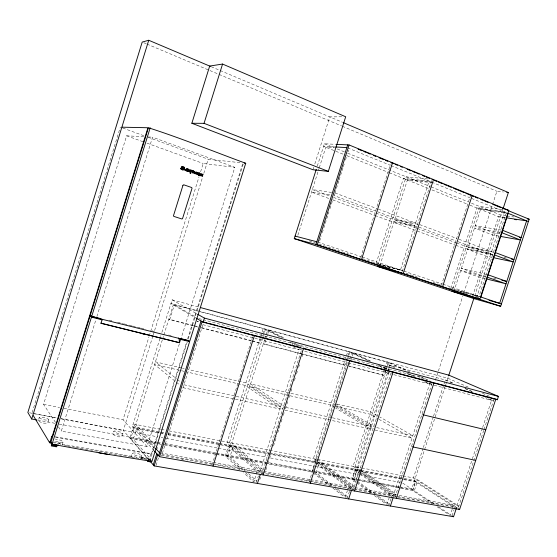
<?xml version="1.0" encoding="UTF-8"?>
<svg xmlns="http://www.w3.org/2000/svg" width="557" height="557" viewBox="0 0 557 557"><rect width="100%" height="100%" fill="white"/><g stroke="black" fill="none" stroke-linecap="round" stroke-linejoin="round"><path stroke-width="0.42" stroke-dasharray="2.79 2.09" d="M62.092 445.043L63.157 441.638L60.985 440.329L55.192 439.034M48.8 419.943L48.849 419.518C46.154 417.666 42.478 416.754 39.241 417.304L38.447 420.514C40.494 422.951 44.908 423.954 47.839 422.652L48.8 419.943C45.563 420.514 41.872 419.588 39.178 417.722L39.241 417.304M32.174 412.521L120.333 127.142M55.554 422.457L43.564 404.375L126.627 135.811L143.908 136.73M179.354 343.857L147.069 446.623L61.312 431.139L95.846 319.871M96.876 316.55L152.548 137.189L234.817 167.33L181.178 338.057M59.891 443.818L60.149 442.975L54.475 441.986M60.337 444.604L60.302 443.887M122.93 433.701L121.99 436.298C119.323 437.739 115.717 436.326 113.426 434.69L113.329 432.984L113.893 431.195L114.512 430.958L120.778 432.128L122.93 433.701C119.929 434.376 116.51 433.255 113.962 431.619L113.893 431.195M132.12 457.304L131.466 456.113L132.239 453.231C135.386 452.34 139.076 453.621 141.757 455.375L141.297 457.757L140.461 458.933M147.069 446.623L123.034 419.776L148.984 336.832M149.241 336.003L199.051 176.764M200.611 171.786L203.208 163.493L234.817 167.33M55.275 436.772L150.926 453.677L148.914 460.082L123.32 430.491L152.91 335.927M153.175 335.098L202.497 177.495M203.799 173.345L208.214 159.246L241.244 162.797M154.066 450.627L132.35 426.641L160.827 335.732M161.864 332.432L172.078 299.833L198.912 307.137M148.74 459.636L129.878 437.844L133.123 427.498L159.615 432.538M162.31 339.909L135.804 424.49L155.445 445.767M162.567 339.081L163.612 335.767M163.869 334.938L173.485 304.254L196.412 317.462M198.083 327.056L169.704 319.683L174.376 304.77L197.693 311.057M146.7 460.277L141.847 457.645L141.986 457.193L148.942 458.397L151.031 460.799M150.362 460.653L148.796 458.85L148.942 458.397M55.596 437.273L151.365 454.178L186.581 342.179M187.625 338.858L242.671 163.807M187.236 342.026L150.293 459.49L51.843 442.439M188.175 339.018L243.263 163.869M156.085 465.346L158.606 457.346M162.379 453.273L203.347 323.185M211.959 465.081L252.76 336.428M312.992 169.753L313.779 167.274M314.823 163.974L329.765 116.907L342.346 116.789M252.335 341.149L259.847 343.098L261.163 338.955M261.428 338.127L262.479 334.813M262.744 333.984L264.324 329.013L198.529 311.279M262.911 337.368L228.718 445.029L261.971 473.903L301.741 349.364M263.169 336.539L264.22 333.225M264.484 332.397L265.536 329.083L282.371 337.626M317.302 166.097L324.39 143.776L335.613 144.312M229.7 445.879L226.602 455.633L242.26 469.753M227.583 456.517L230.689 446.742M264.686 339.589L231.844 442.975L263.357 469.934M264.937 338.795L267.826 329.702L284.731 338.252M297.856 235.193L319.008 168.604M319.272 167.782L325.796 147.236L334.444 147.709M300.453 353.646L264.457 344.296L266.295 338.517M266.559 337.688L267.604 334.388M267.868 333.559L268.92 330.252L349.093 351.864L347.589 356.564M233.028 447.18L229.93 456.949L245.317 470.756M319.697 240.903L321.271 235.952M322.322 232.652L328.895 212.029M329.946 208.729L333.1 198.835M334.68 193.885L334.123 195.625L375.669 211.068M334.938 193.056L338.886 180.684M339.143 179.862L343.091 167.49M343.356 166.661L344.407 163.361M345.458 160.068L347.032 155.118M348.083 151.817L348.612 150.167M256.297 482.411L258.364 475.936M260.342 470.735L299.297 348.717M259.806 479.598L260.585 477.175M265.856 469.969L266.907 466.655M267.966 463.347L269.289 459.212M269.553 458.383L271.141 453.419M273.522 445.976L274.838 441.84M275.102 441.012L276.69 436.047M277.748 432.74L280.129 425.29M281.181 421.983L282.239 418.676M283.297 415.362L284.355 412.055M285.4 408.782L287.788 401.305M288.846 397.99L289.905 394.683M290.963 391.376L292.021 388.062M294.402 380.619L295.454 377.312M296.512 374.005L297.57 370.69M298.629 367.383L299.687 364.076M302.061 356.626L303.119 353.319M360.651 257.564L390.554 164.308M376.135 263.301L403.407 178.435L429.127 181.109L400.483 269.943L376.978 263.531M301.288 353.869L344.818 365.176L346.078 361.263M346.329 360.476L347.338 357.343M346.733 361.737L314.691 461.426L353.222 489.993L391.084 372.946M347.798 358.443L348.591 355.965M348.856 355.143L349.914 351.843L370.37 361.389M362.53 258.727L378.161 263.976L406.178 176.813L428.549 179.062M311.913 471.988L314.886 462.735L316.975 464.287M308.968 482.188L347.763 361.514M314.106 467.657L312.874 471.494L266.747 463.013M349.838 359.014L351.968 352.393L370.899 361.214M349.441 364.682L349.942 363.122M350.945 360.003L351.954 356.877M352.205 356.097L353.208 352.971L388.118 362.384L385.5 370.482M402.279 271.517L431.724 180.231M380.897 368.929L381.517 367.021L297.647 344.783M384.427 369.2L353.054 466.3L361.604 472.239M384.692 368.379L386.823 361.799L407.432 371.129M348.94 366.248L383.933 375.334L385.242 371.289M385.848 371.359L354.294 468.987L359.557 472.656M386.112 370.537L388.765 362.322L409.834 371.846M345.145 497.54L347.283 490.926M347.547 490.104L348.348 487.619L317.671 464.81M355.505 469.829L352.602 478.804L356.633 481.701M388.897 368.456L357.016 467.065L396.445 494.268M389.162 367.634L389.963 365.169L395.428 367.662M349.483 491.316L347.352 497.916L335.105 488.531M349.754 490.487L350.555 488.016M353.813 479.674L356.724 470.679M388.918 372.375L351.843 487.034L318.256 462.268M355.805 480.037L358.708 471.055L360.839 472.538M441.339 285.511L470.359 196.057M450.857 288.387L476.966 208.005L504.558 211.848L477.196 295.781M421.308 380.264L422.115 377.778L385.799 368.156M386.934 504.656L390.067 495.02L361.089 474.752M391.111 498.599L389.023 505.011L377.054 496.398M391.369 497.798L392.149 495.389M430.011 382.798L393.688 494.491L362.322 472.733M394.962 497.352L432.462 382.081M435.372 380.306L462.77 296.108M463.842 292.801L492.311 205.303M492.583 204.475L496.879 191.267L503.444 191.984M423.069 448.294L413.419 477.92L456.97 505.77L472.106 459.622M423.334 447.473L433.255 417.026M433.52 416.204L443.713 384.936M443.978 384.114L444.785 381.642M399.745 486.846L411.727 489.053L448.336 376.706M502.713 209.871L474.529 296.338L477.795 297.264M434.265 503.967L413.022 489.916L415.821 481.311L402.231 478.728M478.282 298.789L506.912 210.999M452.18 509.286L450.167 515.427L437.127 506.773M452.43 508.52L453.189 506.216L415.299 481.805L412.486 490.439L432.051 503.41M452.075 515.747L454.087 509.62M454.338 508.854L455.09 506.557L396.403 496.148M472.371 458.801L482.376 428.312M482.647 427.491L491.566 400.295L485.293 397.545M483.713 430.408L458.091 508.485L414.519 480.475L362.774 470.602M483.984 429.586L494.219 398.387M58.318 444.208L60.149 442.975M141.882 455.877C138.742 456.789 135.017 455.494 132.343 453.725L132.239 453.231M63.136 442.133L58.958 442.223L55.018 441.144M148.225 136.959L152.548 137.189M334.778 146.937L323.575 146.338L343.634 154.4M405.399 179.236L431.174 181.944M432.35 182.689L407.383 180.029L380.173 264.659L403.01 270.897M502.978 209.627L479.5 206.424L452.674 288.999L449.402 287.899M478.755 208.722L506.39 212.6M506.118 215.858L501.001 215.113L469.029 202.198M506.974 215.984L513.798 216.972M505.338 217.683L498.536 216.673L472.768 295.746L478.463 297.354M504.524 218.003L500.27 217.369L469.085 204.83M331.624 192.444L312.352 189.568L330.266 196.203M329.939 194.978L311.537 192.116L329.459 198.724M500.959 230.048L475.253 225.717L493.3 232.729L500.047 233.905M500.179 232.436L474.508 228.008L492.569 234.984L499.302 236.189M141.847 457.645L141.255 457.931L143.003 458.898M148.796 458.85L150.355 460.305M64.292 445.461L66.854 445.906M67.71 446.053L74.547 447.236M75.404 447.382L130.958 456.977M131.814 457.123L135.233 457.715M136.089 457.861L139.508 458.453M140.364 458.599L143.783 459.191M161.899 454.547L212.05 463.445M215.448 464.051L262.201 472.343M263.05 472.489L309.776 480.782M310.625 480.928L395.554 495.995M161.119 455.257L212.245 464.301M213.094 464.454L353.584 489.304M354.433 489.45L393.555 496.371L360.003 472.97M394.405 496.524L396.96 496.976M397.816 497.123L456.587 507.518M181.693 459.741L184.256 460.193M160.402 452.925L262.841 471.18L229.512 442.523M263.691 471.326L309.727 479.535M310.576 479.681L354.05 487.431L318.896 461.593M354.906 487.584L397.858 495.236M399.188 495.472L458.871 506.111L415.243 478.268L403.372 475.984M418.035 224.311L394.53 220.008L416.539 228.161M129.878 437.844L156.413 442.724M157.269 442.885L160.695 443.511M164.113 444.145L215.475 453.586M216.332 453.746L265.891 462.86M313.716 471.654L358.562 479.897M359.411 480.057L400.26 487.563M401.11 487.723L413.022 489.916M161.258 444.347L130.644 438.735L133.896 428.354L159.372 433.193M164.656 444.973L215.677 454.331M216.527 454.491L312.303 472.058M314.016 472.371L414.324 490.773L417.13 482.153L401.82 479.243M37.702 420.11L54.823 423.271M59.098 424.058L156.67 442.042M157.527 442.202L161.809 442.989M165.227 443.623L215.726 452.925M216.582 453.085L356.946 478.957M357.803 479.117L398.889 486.693M29.556 412.793L56.041 417.757M61.173 418.718L157.715 436.827M161.133 437.468L162.839 437.788M166.258 438.429L217.515 448.044M218.372 448.211L267.075 457.339M270.486 457.986L314.064 466.153M314.914 466.313L358.492 474.487M359.342 474.648L400.351 482.341M32.772 413.51L56.689 417.994M60.964 418.794L123.32 430.491M417.221 226.824L393.757 222.417L454.916 244.955M132.35 426.641L163.904 432.664M168.165 433.471L218.483 443.073M219.333 443.233L268.725 452.66M269.574 452.82L361.932 470.442M160.472 432.698L163.89 433.353M168.165 434.168L218.588 443.762M219.444 443.929L315.833 462.275M316.682 462.435L359.752 470.637M360.602 470.797L401.381 478.56M160.221 433.353L164.461 434.161M167.859 434.808L315.276 462.804M316.989 463.132L400.963 479.083M160.458 429.231L133.179 423.981L154.86 447.654M161.314 429.398L165.575 430.22M168.987 430.874L360.971 467.824M361.82 467.984L402.523 475.817M43.564 404.375L59.627 407.487M63.853 408.302L123.034 419.776M493.718 252.265L468.319 247.057L486.442 253.769L493.112 255.176M492.938 254.646L467.574 249.341L485.711 256.025L492.367 257.445M503.946 257.445L506.445 257.975M183.037 387.679L280.032 409.061L245.164 385.402L187.605 372.132M284.968 410.147L329.055 419.867M332.445 420.612L370.6 429.022L335.76 408.197M374.972 429.99L412.006 438.15L378.92 419.303M183.949 384.762L235.381 396.194M236.224 396.382L280.909 406.318L245.964 382.889L188.426 369.521M285.838 407.418L331.603 417.59M332.445 417.778L371.435 426.446L336.532 405.788M376.643 427.602L412.821 435.651L379.686 416.949M184.221 371.352L154.595 364.522L179.73 384.984M334.715 406.053L369.897 414.164L378.168 418.878M181.659 367.947L155.431 361.855L176.66 378.906M182.508 368.149L184.2 368.539M337.152 404.069L370.649 411.846L378.934 416.525M486.484 274.441L461.398 268.349L479.598 274.775L486.191 276.397M493.599 278.222L496.071 278.827M485.711 276.815L460.653 270.632L478.867 277.024L485.446 278.674M109.179 320.136L112.528 320.971M117.555 322.231L123.417 323.701M124.253 323.909L131.793 325.796M132.636 326.005L140.169 327.892M141.012 328.101L146.031 329.361M151.901 330.83L154.414 331.457M168.653 335.022L171.166 335.648M193.202 325.469L168.827 319.126L169.704 319.683M194.045 325.685L197.408 326.562M201.613 327.655L251.214 340.55M252.056 340.766L259.847 343.098M347.707 365.636L383.933 375.334M201.418 327.927L251.499 340.933M202.88 324.654L298.949 349.824L291.952 346.217L292.815 343.502L203.848 319.92M304.672 351.321L347.477 362.537M348.32 362.76L388.612 373.315L383.571 370.934M393.771 374.666L429.6 384.058L424.323 381.642M434.154 385.249L493.432 400.782L489.506 399.063M198.745 321.688L197.067 321.243L199.246 322.524M198.814 318.583L203.013 319.697M378.161 263.976L402.565 270.639M451.678 288.617L479.062 296.415M480.092 296.804L454.491 289.612L480.538 209.439L508.214 213.345L470.38 197.923M317.657 242.044L361.347 256.756M362.168 257.035L442.042 283.945M442.871 284.216L480.921 297.034M309.058 240.777L315.638 242.984M318.931 244.091L351.014 254.862M380.612 264.805L382.255 265.355M383.07 265.626L386.349 266.726M387.164 267.005L390.443 268.105M405.997 273.327L419.101 277.727M433.019 282.399L442.028 285.428M459.957 291.443L467.246 293.894M126.627 135.811L142.919 141.701M146.992 143.17L203.208 163.493M122.77 128.033L143.929 135.762M147.995 137.252L208.214 159.246M332.717 199.921L374.269 215.239M375.084 215.538L389.747 220.941L414.777 225.606L376.483 211.375M455.73 245.254L463.89 248.262L490.856 253.888L456.9 241.265M333.525 197.408L375.049 212.795M375.864 213.094L390.527 218.525L415.592 223.078L377.319 208.771M417.353 228.461L455.668 242.65M456.482 242.956L464.629 245.971L491.629 251.499L457.694 238.814M418.899 227.145L456.086 240.965M334.98 192.945L376.504 208.471M419.713 224.617L456.886 238.514M346.837 155.688L388.549 172.461M389.357 172.781L428.779 188.628M432.002 189.923L468.277 204.51M324.39 143.776L334.012 147.661M337.222 148.956L344.435 151.873M347.645 153.168L430.352 186.574M431.153 186.901L468.221 201.871M347.645 147.911L390.213 165.255M391.014 165.582L469.579 197.596M143.803 42.75L146.206 43.759M147.006 44.094L218.26 74.067M219.061 74.408L341.559 125.931M342.36 126.272L496.879 191.267M211.207 66.715L342.569 122.324M468.277 387.122L447.835 378.252L170.908 303.558L195.765 317.936M482.425 393.263L489.499 396.333M452.604 382.889L447.111 380.48L388.013 364.647L394.252 367.495M465.172 388.396L473.018 391.836M445.322 379.999L452.375 383.098M464.914 388.598L472.754 392.037M420.758 376.79L430.122 381.023M417.736 375.801L427.4 380.173M408.699 373.719L414.944 376.574M429.001 382.986L433.687 385.131M406.714 373.197L414.505 376.755M424.636 381.385L431.647 384.595M383.515 367.091L389.427 369.841M379.025 365.427L388.466 369.827M368.261 360.825L347.86 351.286L313.354 458.662L317.553 461.753M378.461 365.594L385.841 369.04M387.15 371.721L392.936 374.45M344.818 365.176L263.377 343.711L264.457 344.296M294.716 343.307L304.707 348.355M292.321 342.666L299.206 346.162M280.011 336.992L263.238 328.463L227.172 442.07L262.131 472.329M289.918 342.026L296.777 345.514M299.603 348.933L303.83 351.105M422.032 414.136L423.529 414.909M141.986 457.193L147.535 460.193M172.078 299.833L196.886 313.842M411.637 446.108L413.099 446.965M335.474 403.679L374.311 426.537M335.787 405.35L331.338 402.718L250.587 383.961L284.397 406.457M336.205 406.937L373.475 429.099M335.015 407.752L330.573 405.092L249.794 386.474L282.81 408.699M402.753 483.121L411.727 489.053M438.54 506.793L451.365 515.281M355.039 466.682L361.472 471.131M362.182 471.626L395.776 494.867M361.549 473.032L394.224 495.758M360.386 474.258L354.732 470.303L351.822 479.305L356.034 482.348M357.218 481.053L374.868 493.718M378.398 496.252L389.691 504.357M357.336 482.209L372.125 492.848M356.738 482.856L370.781 492.994M374.297 495.535L386.238 504.148M317.539 459.462L354.182 486.303M315.45 459.065L318.207 461.092M352.748 488.405L319.084 463.528L316.118 472.761L333.177 485.788M337.27 488.914L348.188 497.248M314.698 472.893L331.7 485.927M313.264 473.032L329.542 485.544M332.933 488.155L344.463 497.018M177.321 379.435L180.635 382.102M248.519 473.631L256.854 481.109M245.449 472.628L255.656 481.833M239.83 469.321L225.23 456.086L228.335 446.289L257.167 471.445L253.804 481.986L243.646 472.775M156.023 446.394L158.912 449.52M154.421 448.455L136.535 428.855L133.283 439.215L150.954 459.469M150.926 453.677L151.365 454.178M58.429 426.801L61.312 431.139"/><path stroke-width="0.84" d="M188.252 171.027C188.064 169.119 191.831 169.871 189.394 170.393C190.912 171.243 188.426 170.539 189.784 171.974C189.053 171.835 188.384 171.09 188.705 170.324M196.962 173.15C193.648 171.041 197.262 175.984 196.83 172.677M183.747 168.117L183.538 167.385L184.151 167.81L183.733 168.186M199.155 175.281L199.371 173.937L198.362 175.023L198.16 173.512L197.582 174.724C196.029 173.61 199.664 171.117 198.605 174.237L199.796 173.171L199.594 175.434L198.71 175.211L199.239 174.752M196.356 173.492L196.955 173.255M196.496 173.234L196.927 173.352M36.846 419.957L31.707 419.01L148.733 40.264L210.407 66.374M51.919 445.036L50.158 442.133L50.422 441.283L52.184 444.18L51.919 445.036L56.835 445.879L58.053 445.05M188.377 340.787L189.631 341.608L151.95 461.391L103.936 453.683L52.066 444.187L50.903 442.272L90.074 315.951L100.448 318.548L102.084 319.864L101.012 323.311L179.521 342.729L180.559 339.443L178.498 338.057M90.241 315.394L148.427 127.755C181.171 138.185 213.345 151.427 245.728 163.278L189.798 341.079L102.154 319.279L91.647 316.557L90.241 315.394L91.759 316.571L96.591 317.782M52.066 444.187L91.473 317.114L90.074 315.951M91.647 316.557L150.195 127.797M188.217 169.063L188.001 170.874M191.845 123.271L209.683 66.067L222.563 64.055L345.695 116.761L328.324 171.375L312.992 169.753L191.845 123.271L204.05 123.341L328.324 171.375M185.787 170.588L186.88 170.95L187.013 170.519L186.219 170.324M188.398 171.201L188.015 170.971M204.05 123.341L222.563 64.055M192.088 170.449L191.963 170.853C187.577 173.492 192.339 175.58 190.494 170.338L190.612 169.913L192.033 170.414M193.028 171.326L193.704 171.02M193.383 171.396L193 172.329L193.446 172.392M193.606 171.869C192.604 175.281 194.672 170.874 194.699 173.707C195.604 172.231 194.692 170.456 193.168 171.807M147.535 460.193C146.463 462.038 152.541 460.347 151.142 461.871C149.652 462.24 145.14 460.319 148.789 460.897M150.884 461.259L151.031 460.799M153.266 464.865L156.796 453.642M456.336 508.29L453.565 516.736L154.171 465.91L157.715 454.658M158.634 455.675L201.035 320.985M495.834 399.084L459.609 509.46L159.567 456.698L202.1 321.605L207.086 322.921M200.59 307.596L448.845 375.16L498.459 396.403L497.359 399.745L203.11 322.19L204.405 318.082L197.638 314.266M213.011 466.098L254.465 335.418L251.144 334.541M507.956 210.525L529.15 219.2L500.666 306.287L473.798 298.58L294.27 238.626L316.258 169.391M347.7 144.89L315.986 244.432L500.666 306.287M294.27 238.626L317.267 244.781L349.079 144.952L508.799 210.421L479.835 299.234L451.936 291.276M257.438 483.441L260.286 474.515M263.134 474.912L303.558 348.369L344.644 359.202M310.235 483.198L349.678 360.532L346.322 359.648M348.675 498.933L351.62 489.826M354.572 490.989L393.075 371.979M472.204 195.423L442.578 286.751L441.074 286.326M390.415 506.014L393.033 497.979M396.382 498.341L433.987 382.77L363.025 364.055M448.608 375.891L473.91 298.253M503.25 208.214L508.367 192.52L343.37 122.665M480.921 297.034L508.214 213.345M196.44 173.373L196.886 173.443L196.412 173.415M199.524 173.095L198.591 173.561L199.044 173.624M193.084 171.257L192.541 172.928L192.088 172.788L192.597 171.083L192.235 170.484L193.648 170.985M56.807 445.962L56.508 446.832L51.279 445.934L51.543 445.085L56.911 446.004L57.099 445.022L52.184 444.18M184.137 168.27L181.519 166.668L184.437 169.189L184.311 167.197L182.445 166.661L183.977 167.441M148.733 40.264L142.202 42.074L27.85 412.472L31.707 419.01M196.155 172.398L196.621 172.482M122.06 127.184L147.96 127.748L52.17 436.667L51.864 436.173L49.761 442.954L33.26 415.571M336.477 144.354L349.079 144.952M335.641 146.985L346.837 147.584M391.084 162.658L392.539 162.769L361.493 259.59L360.121 259.221M431.988 179.41L433.513 179.563L403.191 273.557L377.388 266.385M244.258 163.117L245.728 163.278M506.724 192.346L508.367 192.52M508.799 210.421L502.372 208.234M183.643 167.56L184.082 167.615M184.123 167.734L183.692 167.671L184.151 167.81M183.733 167.817L184.165 167.88M183.747 167.894L184.179 167.956M183.747 167.97L184.186 168.033M183.587 168.486L183.156 168.423L183.894 169.063M183.399 168.555L182.961 168.493L183.963 169.029M183.594 168.806L184.033 168.868M181.213 168.555L180.781 168.493L181.547 169.321C187.006 172.99 176.103 163.034 184.527 170.233C185.585 168.158 179.619 165.819 181.547 169.321M527.444 218.957L529.15 219.2M182.8 168.959L183.232 169.022M180.844 168.757L181.276 168.82M180.955 169.015L181.387 169.077M185.279 169.6L186.88 170.95M185.279 169.739L185.739 169.948M188.217 170.414L188.656 170.477M185.307 169.885L185.78 170.087M185.968 170.157L186.86 170.477M185.349 170.024L185.843 170.219M186.08 170.247L186.511 170.31M188.196 170.567L188.635 170.63M192.861 171.271L193.585 171.403M193.091 171.347L193.829 171.465M506.188 217.808L526.609 220.837L499.629 303.342L489.046 300.348M185.411 170.157L185.92 170.351M186.428 170.407L187.013 170.519M186.56 170.519L186.992 170.588M188.189 170.72L188.628 170.79M193.314 171.486L193.752 171.556M185.488 170.289L186.08 170.539M188.21 170.881L188.649 170.943M193.251 171.591L193.69 171.66M514.752 219.528L516.45 219.778M185.711 170.533L186.219 170.651M186.511 170.672L186.95 170.734M187.834 170.902L188.266 170.971M193.195 171.709L193.641 171.779M185.871 170.637L186.156 170.776M187.911 170.929L188.691 171.09M187.988 171.062L188.419 171.131M187.939 171.215L188.377 171.278M193.105 172.002L193.544 172.071M196.21 172.44L196.767 172.6M196.433 172.698L196.9 172.809M198.94 173.102L199.427 173.136M196.475 172.795L196.948 172.955M198.863 173.185L199.343 173.206M196.517 172.942L196.969 173.102M198.779 173.297L199.232 173.366M198.362 173.881L198.814 173.951M198.731 175.051L199.183 175.128M199.239 175.309L198.772 175.232M98.916 452.813L108.921 454.54M49.712 442.056L50.158 442.133M519.444 237.296L521.129 237.588L502.672 230.34M500.144 236.342L520.356 239.949L501.892 232.729M511.444 259.026L513.951 259.548L495.41 252.613M493.203 257.626L513.178 261.894L494.63 254.995M413.099 446.965L475.713 460.381M189.631 341.608L180.559 339.443M423.529 414.909L485.76 429.774M501.836 280.248L506.779 281.466L488.155 274.845M141.492 333.497L146.394 334.708M100.761 323.109L179.521 342.729M486.275 278.876L506.014 283.812L487.382 277.226M180.183 338.475L188.141 340.459M102.084 319.864L91.473 317.114M295.078 236.077L316.836 241.766M208.75 323.359L217.891 325.768M219.555 326.207L241.167 331.909M242.831 332.348L249.48 334.103M255.301 335.634L300.23 347.491M350.506 360.748L353.013 361.409M354.684 361.848L361.361 363.61M434.822 382.993L494.999 398.861M204.405 318.082L498.459 396.403M202.671 176.068C200.506 177.453 202.205 172.364 203.04 174.773M201.119 175.518C200.624 176.966 198.926 173.401 201.133 173.693C202.212 173.916 201.418 174.334 200.701 174.237C202.95 175.295 199.19 174.487 201.077 175.504M202.999 174.759L202.01 175.156L202.644 176.061M317.267 244.781L479.835 299.234M480.656 296.951L501.425 303.948M187.974 170.957L188.322 171.452C186.811 171.584 187.096 168.757 188.155 169.036M507.963 213.24L528.377 221.561M358.13 149.165L362.161 150.808M363.756 151.462L366.179 152.458M367.766 153.105L370.196 154.101M373.385 155.41L375.794 156.399M379.004 157.708L383.85 159.692M385.43 160.339L387.867 161.342M391.049 162.644L393.486 163.64M395.059 164.287L397.496 165.283M400.678 166.585L402.314 167.253M407.125 169.224L411.136 170.867M412.723 171.521L415.146 172.51M416.733 173.164L419.156 174.153M422.352 175.462L424.768 176.451M426.37 177.112L429.579 178.428M434.39 180.391L436.82 181.387M438.387 182.028L442.453 183.699M443.985 184.325L446.477 185.342M447.988 185.961L451.309 187.319M453.586 188.252L455.981 189.234M456.134 189.296L458.55 190.292M459.184 190.55L464.183 192.597M465.791 193.258L468.207 194.247M468.778 194.477L473.582 196.447M475.177 197.101L477.774 198.16M480.775 199.392L483.177 200.374M484.778 201.028L488.106 202.393M492.868 204.342L500.813 207.601M495.793 399.063L497.359 399.745M196.37 318.291L203.11 322.19M458.599 508.813L459.609 509.46M452.569 516.081L453.565 516.736M155.445 448.294L159.553 452.771M154.505 451.114L159.567 456.698M186.4 170.219L186.205 169.725L187.159 170.066L187.284 169.648L186.358 169.314L187.542 168.82L186.303 168.743L185.718 169.801M150.439 461.6L154.171 465.91M100.448 318.548A6.823 1.956 -74.9 0 1 100.664 318.876M178.693 338.266A6.517 2.388 -75.4 0 1 179.208 342.513M195.131 172.997C197.373 177.126 197.909 169.328 195.131 172.997M194.692 171.953L194.059 172.078L194.692 171.981M182.912 185.488L173.54 215.51A0.745 0.717 -79.6 0 0 174 216.443L181.84 218.971L182.501 218.72L191.949 188.558A0.898 0.849 -86.9 0 0 191.406 187.43L183.921 184.854A0.947 0.905 -89.3 0 0 182.912 185.488"/></g></svg>
